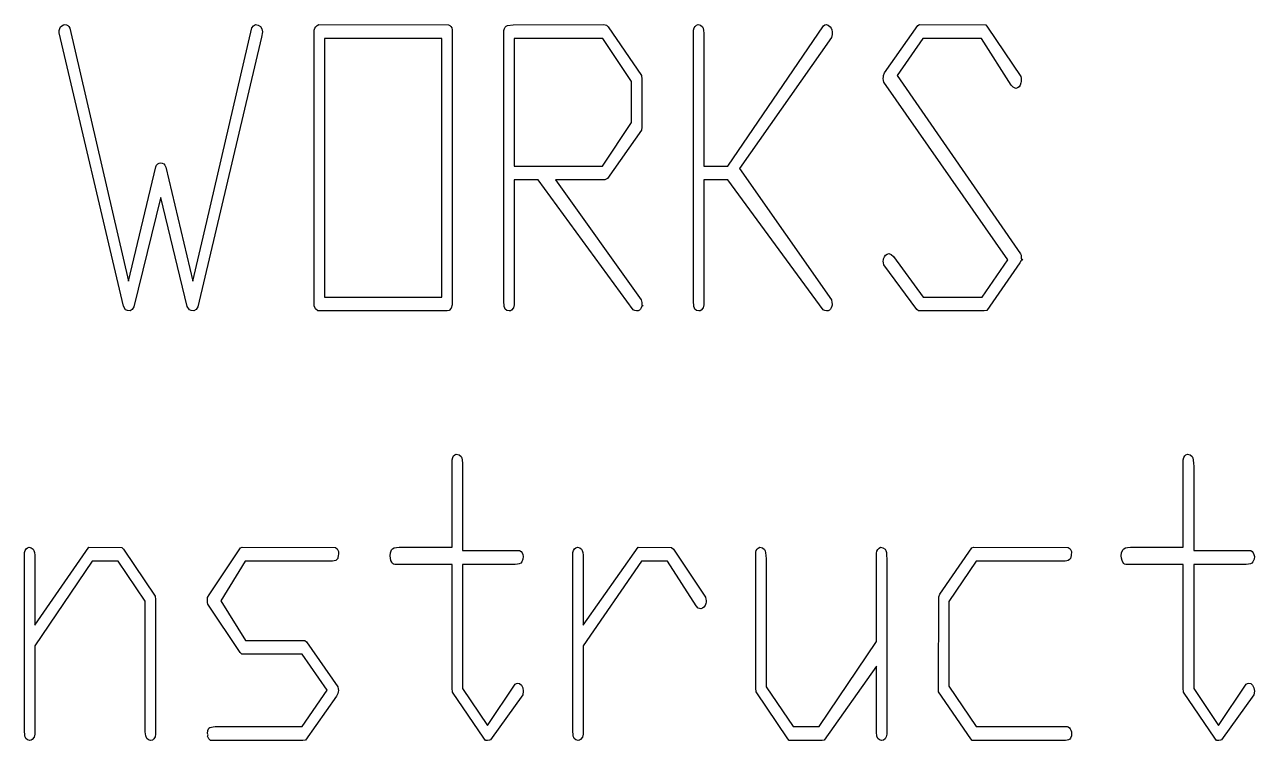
# Model space of a CAD drawing. Header units: millimetres. Extents: x -19355 to 19355, y -15837 to 11613.
# Drawn here: x -14970 to -8640, y -15288 to -11605 of the extents above; entities that cross this region are included whole.
import ezdxf

# ---------------------------------------------------------------- set-up
doc = ezdxf.new("R2010")
doc.units = ezdxf.units.MM

msp = doc.modelspace()

# ---------------------------------------------------------------- linework, layer by layer
at = {"color": 7, "linetype": 'Continuous', "flags": 128}
for points in [[(-14737.5, -11623.5), (-14434.9, -12925.1), (-14434.9, -12925.1), (-14295.6, -12336.8), (-14295.6, -12336.8), (-14290.9, -12328), (-14284.8, -12321.6), (-14278.2, -12318), (-14270.1, -12316.6), (-14270.1, -12316.6), (-14261.5, -12318), (-14254, -12322.1), (-14247.9, -12329.1), (-14242.9, -12338.8), (-14242.9, -12338.8), (-14105.1, -12925.1), (-14105.1, -12925.1), (-14032.7, -12617.5), (-14032.7, -12617.5), (-13801.1, -11621.6), (-13801.1, -11621.6), (-13792.8, -11611.3), (-13782.5, -11605.2), (-13782.5, -11605.2), (-13767.8, -11607.7), (-13757, -11614.6), (-13749.5, -11626.5), (-13745.7, -11643.2), (-13745.7, -11643.2), (-13751.2, -11669.3), (-13751.2, -11669.3), (-14078.2, -13056.6), (-14078.2, -13056.6), (-14087.1, -13071), (-14099.6, -13078.5), (-14099.6, -13078.5), (-14112.3, -13077.1), (-14122.3, -13072.7), (-14122.3, -13072.7), (-14133.7, -13055.2), (-14133.7, -13055.2), (-14268.5, -12494.4), (-14268.5, -12494.4), (-14271.5, -12498.3), (-14271.5, -12498.3), (-14408, -13057.1), (-14408, -13057.1), (-14416.3, -13071.3), (-14427.7, -13078.5), (-14427.7, -13078.5), (-14441.5, -13076.8), (-14451.8, -13072.4), (-14451.8, -13072.4), (-14461.8, -13054.3), (-14461.8, -13054.3), (-14792.9, -11647.3), (-14792.9, -11647.3), (-14792.1, -11635.4), (-14789.3, -11625.2), (-14784.9, -11617.4), (-14778.8, -11611.3), (-14778.8, -11611.3), (-14770.5, -11606.6), (-14763, -11605.2), (-14763, -11605.2), (-14754.9, -11606.3), (-14748, -11609.6), (-14742.2, -11615.5), (-14737.5, -11623.5)], [(-12787.7, -11607.1), (-12781.3, -11610.2), (-12776, -11615.2), (-12772.2, -11622.4), (-12769.4, -11631.3), (-12769.4, -11631.3), (-12769.4, -11665.4), (-12769.4, -11665.4), (-12769.4, -13046.6), (-12769.4, -13046.6), (-12774.7, -13064.1), (-12784.9, -13076.5), (-12784.9, -13076.5), (-12794.6, -13078.5), (-12794.6, -13078.5), (-13461.1, -13078.5), (-13461.1, -13078.5), (-13472.7, -13067.9), (-13479.4, -13052.4), (-13479.4, -13052.4), (-13479.4, -13012.5), (-13479.4, -13012.5), (-13479.4, -11633.2), (-13479.4, -11633.2), (-13476.4, -11624), (-13471.4, -11616.3), (-13464.4, -11609.9), (-13455.5, -11605.2), (-13455.5, -11605.2), (-12787.7, -11607.1)], [(-11966.2, -11617.4), (-11795.9, -11867.3), (-11795.9, -11867.3), (-11793.1, -11885.9), (-11793.1, -11885.9), (-11793.1, -12133.5), (-11793.1, -12133.5), (-11795.9, -12148), (-11795.9, -12148), (-11970.3, -12397.9), (-11970.3, -12397.9), (-11983.1, -12404), (-11983.1, -12404), (-12237.7, -12404), (-12237.7, -12404), (-11797.3, -13021.3), (-11797.3, -13021.3), (-11794.2, -13035.5), (-11793.1, -13043), (-11793.1, -13043), (-11793.1, -13045.2), (-11793.1, -13048.2), (-11793.1, -13048.2), (-11788.7, -13049.9), (-11787, -13051.3), (-11788.7, -13052.7), (-11793.1, -13053.5), (-11793.1, -13053.5), (-11796.4, -13062.4), (-11800.6, -13069.6), (-11805.9, -13074.9), (-11811.7, -13078.5), (-11811.7, -13078.5), (-11821.4, -13078.2), (-11829.2, -13077.1), (-11834.7, -13075.1), (-11838.6, -13072.7), (-11838.6, -13072.7), (-12327.6, -12404), (-12327.6, -12404), (-12449.9, -12404), (-12449.9, -12404), (-12449.9, -13047.4), (-12449.9, -13047.4), (-12454, -13061.8), (-12463.7, -13074.6), (-12463.7, -13074.6), (-12468.7, -13077.4), (-12476.5, -13078.5), (-12476.5, -13078.5), (-12487.9, -13076.3), (-12496.2, -13069.6), (-12499.2, -13064.1), (-12501.5, -13056.3), (-12502.6, -13046.3), (-12503.1, -13034.4), (-12503.1, -13034.4), (-12503.1, -11635.1), (-12503.1, -11635.1), (-12500.4, -11626), (-12496.5, -11618.5), (-12491.2, -11613), (-12484.8, -11609.1), (-12484.8, -11609.1), (-12455.4, -11607.1), (-12455.4, -11607.1), (-11988.6, -11605.2), (-11988.6, -11605.2), (-11975.3, -11608.2), (-11966.2, -11617.4)], [(-10823.8, -11617.4), (-10819.3, -11624.3), (-10816.3, -11632.9), (-10814.3, -11643.2), (-10813.8, -11655.4), (-10813.8, -11655.4), (-10817.9, -11671.5), (-10817.9, -11671.5), (-11291.1, -12345.2), (-11291.1, -12345.2), (-10817.9, -13020.8), (-10817.9, -13020.8), (-10814.9, -13035.5), (-10813.8, -13043), (-10813.8, -13043), (-10814.1, -13049.1), (-10815.2, -13053.5), (-10815.2, -13053.5), (-10818.5, -13062.4), (-10822.7, -13069.6), (-10827.9, -13074.9), (-10833.8, -13078.5), (-10833.8, -13078.5), (-10843.5, -13078.2), (-10851.2, -13077.1), (-10857, -13075.1), (-10860.9, -13072.7), (-10860.9, -13072.7), (-11351, -12404), (-11351, -12404), (-11473.6, -12404), (-11473.6, -12404), (-11473.6, -13047.4), (-11473.6, -13047.4), (-11477.8, -13061.8), (-11487.5, -13074.6), (-11487.5, -13074.6), (-11492.5, -13077.4), (-11500.2, -13078.5), (-11500.2, -13078.5), (-11511.6, -13076.3), (-11519.9, -13069.6), (-11523, -13064.1), (-11525.2, -13056.3), (-11526.3, -13046.3), (-11526.9, -13034.4), (-11526.9, -13034.4), (-11526.9, -11633.2), (-11526.9, -11633.2), (-11524.1, -11622.4), (-11519.1, -11614.1), (-11512.7, -11608.5), (-11504.1, -11605.2), (-11504.1, -11605.2), (-11491.4, -11608), (-11481.9, -11616.8), (-11478.3, -11624.3), (-11475.5, -11635.4), (-11474.2, -11649.8), (-11473.6, -11668.1), (-11473.6, -11668.1), (-11473.6, -12333), (-11473.6, -12333), (-11351, -12333), (-11351, -12333), (-10857.9, -11611.6), (-10857.9, -11611.6), (-10851.8, -11606.9), (-10845.1, -11605.2), (-10845.1, -11605.2), (-10834, -11608.2), (-10823.8, -11617.4)], [(-10013.6, -11617.7), (-9843.3, -11872.3), (-9843.3, -11872.3), (-9841.1, -11881.2), (-9840.6, -11890.9), (-9840.6, -11890.9), (-9841.1, -11897.5), (-9843.3, -11905.3), (-9843.3, -11905.3), (-9846.4, -11916.4), (-9851.7, -11925), (-9859.1, -11931.1), (-9868.6, -11934.4), (-9868.6, -11934.4), (-9882.2, -11927.7), (-9892.4, -11916.7), (-9892.4, -11916.7), (-10044.4, -11676.2), (-10044.4, -11676.2), (-10346.4, -11676.2), (-10346.4, -11676.2), (-10478.5, -11867.8), (-10478.5, -11867.8), (-9844.7, -12783.9), (-9844.7, -12783.9), (-9841.7, -12791.4), (-9840.6, -12802), (-9840.6, -12802), (-9840.6, -12806.1), (-9840.6, -12810), (-9840.6, -12810), (-9836.1, -12812.8), (-9834.5, -12815), (-9836.1, -12816.9), (-9840.6, -12818.3), (-9840.6, -12818.3), (-9847.5, -12830.2), (-9847.5, -12830.2), (-10018.1, -13076.5), (-10018.1, -13076.5), (-10032.2, -13078.5), (-10032.2, -13078.5), (-10368.9, -13078.5), (-10368.9, -13078.5), (-10377.2, -13071), (-10377.2, -13071), (-10547.8, -12841.6), (-10547.8, -12841.6), (-10549.7, -12831.1), (-10550.6, -12822.8), (-10550.6, -12822.8), (-10550.3, -12815), (-10549.2, -12809.7), (-10549.2, -12809.7), (-10544.8, -12799.7), (-10538.9, -12792), (-10531.4, -12786.7), (-10522.3, -12783.7), (-10522.3, -12783.7), (-10509.3, -12787.5), (-10498.4, -12799.2), (-10498.4, -12799.2), (-10345.9, -13007.5), (-10345.9, -13007.5), (-10042.2, -13007.5), (-10042.2, -13007.5), (-9909.3, -12815.8), (-9909.3, -12815.8), (-10547.8, -11901.7), (-10547.8, -11901.7), (-10549.7, -11893.6), (-10550.6, -11881.7), (-10550.6, -11881.7), (-10550.3, -11874.2), (-10549.2, -11867.6), (-10549.2, -11867.6), (-10543.6, -11853.4), (-10543.6, -11853.4), (-10372, -11609.4), (-10372, -11609.4), (-10363.6, -11605.2), (-10363.6, -11605.2), (-10023.3, -11607.1), (-10023.3, -11607.1), (-10013.6, -11617.7)], [(-12822.6, -13007.5), (-12822.6, -11676.2), (-12822.6, -11676.2), (-13426.1, -11676.2), (-13426.1, -11676.2), (-13426.1, -13007.5), (-13426.1, -13007.5), (-12822.6, -13007.5)], [(-11846.4, -11898.1), (-11993.9, -11676.2), (-11993.9, -11676.2), (-12449.9, -11676.2), (-12449.9, -11676.2), (-12449.9, -12333), (-12449.9, -12333), (-11995.6, -12333), (-11995.6, -12333), (-11846.4, -12109.1), (-11846.4, -12109.1), (-11846.4, -11898.1)], [(-12723.9, -13827), (-12720.6, -13834.8), (-12718.1, -13845.9), (-12716.7, -13861.2), (-12716.1, -13879.7), (-12716.1, -13879.7), (-12716.1, -14312.1), (-12716.1, -14312.1), (-12422.4, -14312.1), (-12422.4, -14312.1), (-12415.2, -14316.6), (-12409.7, -14323), (-12405.8, -14331.3), (-12403.6, -14341.5), (-12403.6, -14341.5), (-12405.5, -14356.5), (-12411.9, -14370.1), (-12416.9, -14375.9), (-12424.4, -14379.8), (-12433.8, -14382.3), (-12445.4, -14383.1), (-12445.4, -14383.1), (-12716.1, -14383.1), (-12716.1, -14383.1), (-12716.1, -15021.3), (-12716.1, -15021.3), (-12588.3, -15212.1), (-12588.3, -15212.1), (-12445.4, -14999.7), (-12445.4, -14999.7), (-12439.3, -14995), (-12431.8, -14993.6), (-12431.8, -14993.6), (-12422.4, -14996.4), (-12413, -15005), (-12405.8, -15018), (-12403.6, -15034.6), (-12403.6, -15034.6), (-12406.3, -15053.2), (-12406.3, -15053.2), (-12572.5, -15284.8), (-12572.5, -15284.8), (-12578, -15287.6), (-12587.2, -15288.4), (-12587.2, -15288.4), (-12598, -15288.4), (-12598, -15288.4), (-12607.1, -15276.8), (-12607.1, -15276.8), (-12768, -15040.2), (-12768, -15040.2), (-12769.4, -15020.5), (-12769.4, -15020.5), (-12769.4, -14383.1), (-12769.4, -14383.1), (-13065.6, -14383.1), (-13065.6, -14383.1), (-13071.4, -14381.7), (-13076.4, -14377.9), (-13080.8, -14371.2), (-13084.7, -14362.1), (-13084.7, -14362.1), (-13087.8, -14349.9), (-13088.9, -14338.8), (-13088.9, -14338.8), (-13086.9, -14322.7), (-13081.4, -14308.3), (-13076.1, -14302.1), (-13067.5, -14297.7), (-13056.4, -14295.2), (-13042, -14294.4), (-13042, -14294.4), (-12769.4, -14294.4), (-12769.4, -14294.4), (-12769.4, -13844.2), (-12769.4, -13844.2), (-12766.6, -13833.1), (-12762.2, -13824.6), (-12756.3, -13818.4), (-12748.6, -13815.1), (-12748.6, -13815.1), (-12733.9, -13818.2), (-12723.9, -13827)], [(-8960.8, -13827), (-8957.5, -13834.8), (-8955, -13845.9), (-8953.6, -13861.2), (-8953, -13879.7), (-8953, -13879.7), (-8953, -14312.1), (-8953, -14312.1), (-8659.3, -14312.1), (-8659.3, -14312.1), (-8652.1, -14316.6), (-8646.6, -14323), (-8642.7, -14331.3), (-8640.5, -14341.5), (-8640.5, -14341.5), (-8642.4, -14356.5), (-8648.8, -14370.1), (-8653.8, -14375.9), (-8661.3, -14379.8), (-8670.7, -14382.3), (-8682.3, -14383.1), (-8682.3, -14383.1), (-8953, -14383.1), (-8953, -14383.1), (-8953, -15021.3), (-8953, -15021.3), (-8825.2, -15212.1), (-8825.2, -15212.1), (-8682.3, -14999.7), (-8682.3, -14999.7), (-8676.2, -14995), (-8668.8, -14993.6), (-8668.8, -14993.6), (-8659.3, -14996.4), (-8649.9, -15005), (-8642.7, -15018), (-8640.5, -15034.6), (-8640.5, -15034.6), (-8643.2, -15053.2), (-8643.2, -15053.2), (-8809.4, -15284.8), (-8809.4, -15284.8), (-8814.9, -15287.6), (-8824.1, -15288.4), (-8824.1, -15288.4), (-8834.9, -15288.4), (-8834.9, -15288.4), (-8844, -15276.8), (-8844, -15276.8), (-9004.9, -15040.2), (-9004.9, -15040.2), (-9006.3, -15020.5), (-9006.3, -15020.5), (-9006.3, -14383.1), (-9006.3, -14383.1), (-9302.5, -14383.1), (-9302.5, -14383.1), (-9308.3, -14381.7), (-9313.3, -14377.9), (-9317.8, -14371.2), (-9321.6, -14362.1), (-9321.6, -14362.1), (-9324.7, -14349.9), (-9325.8, -14338.8), (-9325.8, -14338.8), (-9323.9, -14322.7), (-9318.3, -14308.3), (-9313, -14302.1), (-9304.4, -14297.7), (-9293.3, -14295.2), (-9278.9, -14294.4), (-9278.9, -14294.4), (-9006.3, -14294.4), (-9006.3, -14294.4), (-9006.3, -13844.2), (-9006.3, -13844.2), (-9003.5, -13833.1), (-8999.1, -13824.6), (-8993.3, -13818.4), (-8985.5, -13815.1), (-8985.5, -13815.1), (-8970.8, -13818.2), (-8960.8, -13827)], [(-14460.9, -14304.1), (-14298.7, -14546.2), (-14298.7, -14546.2), (-14295.9, -14564), (-14295.9, -14564), (-14295.9, -15256.8), (-14295.9, -15256.8), (-14299, -15270.7), (-14304.5, -15280.4), (-14312.3, -15286.5), (-14322.5, -15288.4), (-14322.5, -15288.4), (-14333.1, -15285.9), (-14341.7, -15278.4), (-14347.2, -15264.8), (-14349.2, -15244.6), (-14349.2, -15244.6), (-14349.2, -14572.8), (-14349.2, -14572.8), (-14488.1, -14365.4), (-14488.1, -14365.4), (-14621.8, -14365.4), (-14621.8, -14365.4), (-14917.2, -14801.9), (-14917.2, -14801.9), (-14917.2, -15256.5), (-14917.2, -15256.5), (-14921.3, -15271.5), (-14931.1, -15284.5), (-14931.1, -15284.5), (-14936, -15287.3), (-14943.8, -15288.4), (-14943.8, -15288.4), (-14955.2, -15286.2), (-14963.5, -15279.5), (-14966.6, -15274), (-14968.8, -15266.5), (-14969.9, -15256.8), (-14970.4, -15245.1), (-14970.4, -15245.1), (-14970.4, -14322.1), (-14970.4, -14322.1), (-14967.7, -14311.3), (-14962.7, -14303.3), (-14956.3, -14297.4), (-14947.7, -14294.4), (-14947.7, -14294.4), (-14935.8, -14296.9), (-14926.1, -14304.6), (-14922.2, -14311.3), (-14919.4, -14321.6), (-14917.7, -14335.4), (-14917.2, -14352.9), (-14917.2, -14352.9), (-14917.2, -14696.3), (-14917.2, -14696.3), (-14639.6, -14294.4), (-14639.6, -14294.4), (-14470.4, -14296.3), (-14470.4, -14296.3), (-14460.9, -14304.1)], [(-13369.8, -14296), (-13361.5, -14303.5), (-13355.1, -14316.3), (-13355.1, -14316.3), (-13355.4, -14328.8), (-13356, -14338.8), (-13357.4, -14346.5), (-13359, -14351.8), (-13359, -14351.8), (-13363.2, -14357.6), (-13369.3, -14362.1), (-13376.8, -14364.6), (-13385.9, -14365.4), (-13385.9, -14365.4), (-13834.4, -14365.4), (-13834.4, -14365.4), (-13960.3, -14569.5), (-13960.3, -14569.5), (-13833.6, -14773.6), (-13833.6, -14773.6), (-13528.5, -14773.6), (-13528.5, -14773.6), (-13519.1, -14781.1), (-13519.1, -14781.1), (-13357.9, -15013), (-13357.9, -15013), (-13355.7, -15023.3), (-13355.1, -15031.9), (-13355.1, -15031.9), (-13355.7, -15037.7), (-13357.9, -15047.1), (-13357.9, -15047.1), (-13364.6, -15060.1), (-13364.6, -15060.1), (-13525.2, -15286.5), (-13525.2, -15286.5), (-13538.5, -15288.4), (-13538.5, -15288.4), (-14013.6, -15288.4), (-14013.6, -15288.4), (-14023, -15280.4), (-14029.7, -15266.5), (-14029.7, -15266.5), (-14025.5, -15259.6), (-14029.7, -15252.9), (-14029.7, -15252.9), (-14027.7, -15236.8), (-14021.6, -15226), (-14016.4, -15222.1), (-14009.1, -15219.6), (-14000, -15218), (-13988.9, -15217.4), (-13988.9, -15217.4), (-13541.5, -15217.4), (-13541.5, -15217.4), (-13413.7, -15029.9), (-13413.7, -15029.9), (-13541.3, -14844.6), (-13541.3, -14844.6), (-13851.9, -14844.6), (-13851.9, -14844.6), (-13861.3, -14836.6), (-13861.3, -14836.6), (-14026.9, -14587.5), (-14026.9, -14587.5), (-14028.8, -14579.5), (-14029.7, -14567.6), (-14029.7, -14567.6), (-14029.4, -14559), (-14028.3, -14553.4), (-14028.3, -14553.4), (-14020.2, -14539.3), (-14020.2, -14539.3), (-13859.4, -14298.3), (-13859.4, -14298.3), (-13851.3, -14294.4), (-13851.3, -14294.4), (-13369.8, -14296)], [(-11630.6, -14304.4), (-11465.6, -14551.2), (-11465.6, -14551.2), (-11463.3, -14561.7), (-11462.8, -14569.2), (-11462.8, -14569.2), (-11463.1, -14577.8), (-11464.2, -14583.4), (-11464.2, -14583.4), (-11468.3, -14594.2), (-11474.2, -14602.5), (-11481.4, -14608.1), (-11490, -14611.4), (-11490, -14611.4), (-11502.7, -14607.5), (-11513.3, -14596.4), (-11513.3, -14596.4), (-11660.8, -14365.4), (-11660.8, -14365.4), (-11795.9, -14365.4), (-11795.9, -14365.4), (-12094.9, -14801.9), (-12094.9, -14801.9), (-12094.9, -15256.5), (-12094.9, -15256.5), (-12099, -15271.5), (-12108.7, -15284.5), (-12108.7, -15284.5), (-12113.7, -15287.3), (-12121.5, -15288.4), (-12121.5, -15288.4), (-12132.9, -15286.2), (-12141.2, -15279.5), (-12144.2, -15274), (-12146.5, -15266.5), (-12147.6, -15256.8), (-12148.1, -15245.1), (-12148.1, -15245.1), (-12148.1, -14322.1), (-12148.1, -14322.1), (-12145.3, -14311.3), (-12140.4, -14303.3), (-12134, -14297.4), (-12125.4, -14294.4), (-12125.4, -14294.4), (-12113.4, -14296.9), (-12103.7, -14304.6), (-12099.9, -14311.3), (-12097.1, -14321.6), (-12095.4, -14335.4), (-12094.9, -14352.9), (-12094.9, -14352.9), (-12094.9, -14696.3), (-12094.9, -14696.3), (-11812.2, -14294.4), (-11812.2, -14294.4), (-11640.3, -14296.3), (-11640.3, -14296.3), (-11630.6, -14304.4)], [(-11162.7, -14305.5), (-11158.8, -14312.7), (-11156.3, -14323), (-11154.6, -14337.1), (-11154.1, -14354.3), (-11154.1, -14354.3), (-11154.1, -15012.2), (-11154.1, -15012.2), (-11015.1, -15217.4), (-11015.1, -15217.4), (-10881.5, -15217.4), (-10881.5, -15217.4), (-10586.1, -14778.9), (-10586.1, -14778.9), (-10586.1, -14324.3), (-10586.1, -14324.3), (-10583.3, -14314.4), (-10578.6, -14305.8), (-10572.5, -14299.4), (-10564.4, -14294.4), (-10564.4, -14294.4), (-10552.8, -14296.9), (-10540.3, -14304.1), (-10540.3, -14304.1), (-10537, -14311.6), (-10534.8, -14322.4), (-10533.4, -14336.3), (-10532.8, -14353.5), (-10532.8, -14353.5), (-10532.8, -15256.8), (-10532.8, -15256.8), (-10535.9, -15270.7), (-10541.4, -15280.4), (-10549.2, -15286.5), (-10559.5, -15288.4), (-10559.5, -15288.4), (-10570, -15285.9), (-10578.6, -15279), (-10584.1, -15266.2), (-10586.1, -15246.5), (-10586.1, -15246.5), (-10586.1, -14906.8), (-10586.1, -14906.8), (-10855.7, -15286.5), (-10855.7, -15286.5), (-10865.1, -15288.4), (-10865.1, -15288.4), (-11034.3, -15288.4), (-11034.3, -15288.4), (-11042.3, -15280.6), (-11042.3, -15280.6), (-11204.6, -15038.5), (-11204.6, -15038.5), (-11207.3, -15018.8), (-11207.3, -15018.8), (-11207.3, -14319.9), (-11207.3, -14319.9), (-11204.6, -14311.6), (-11200.1, -14304.6), (-11194.3, -14298.8), (-11186.5, -14294.4), (-11186.5, -14294.4), (-11172.7, -14297.2), (-11162.7, -14305.5)], [(-9599, -14296), (-9588.7, -14303.5), (-9582.6, -14316.3), (-9582.6, -14316.3), (-9583.7, -14337.1), (-9586.8, -14351.8), (-9586.8, -14351.8), (-9592.1, -14357.6), (-9598.7, -14362.1), (-9606.5, -14364.6), (-9615.3, -14365.4), (-9615.3, -14365.4), (-10072.7, -14365.4), (-10072.7, -14365.4), (-10213.3, -14574), (-10213.3, -14574), (-10213.3, -15008.8), (-10213.3, -15008.8), (-10072.7, -15217.4), (-10072.7, -15217.4), (-9604.5, -15217.4), (-9604.5, -15217.4), (-9598.2, -15219.1), (-9592.9, -15223), (-9588.4, -15228.5), (-9585.4, -15236), (-9585.4, -15236), (-9582.3, -15244.6), (-9581.2, -15252.9), (-9581.2, -15252.9), (-9582.6, -15264.8), (-9587.3, -15276.8), (-9591.2, -15281.8), (-9596.8, -15285.4), (-9603.7, -15287.6), (-9612.6, -15288.4), (-9612.6, -15288.4), (-10092.4, -15288.4), (-10092.4, -15288.4), (-10100.7, -15280.6), (-10100.7, -15280.6), (-10266.6, -15038.5), (-10266.6, -15038.5), (-10266.6, -15018.8), (-10266.6, -15018.8), (-10265.2, -14550.4), (-10265.2, -14550.4), (-10259.9, -14536.5), (-10259.9, -14536.5), (-10094.3, -14298.3), (-10094.3, -14298.3), (-10086, -14294.4), (-10086, -14294.4), (-9599, -14296)]]:
    msp.add_lwpolyline(points, dxfattribs=at)

doc.saveas('drawing.dxf')
